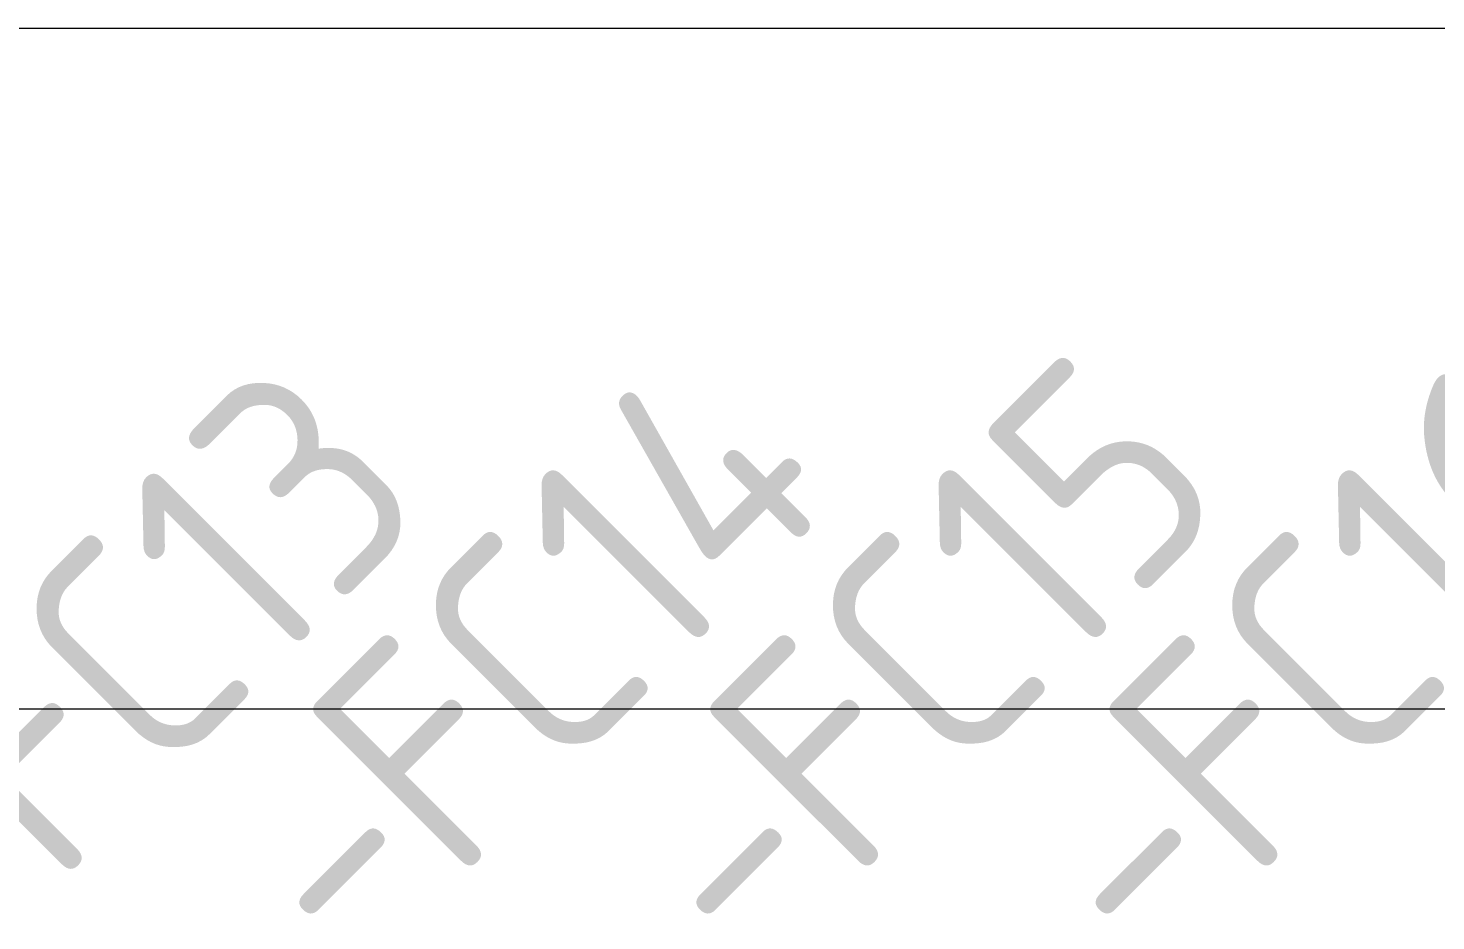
# Model space of a CAD drawing. Header units: millimetres. Extents: x 1359 to 3577, y 1333 to 3557.
# Drawn here: x 1732.3 to 1856.4, y 3017.9 to 3096.6 of the extents above; entities that cross this region are included whole.
import ezdxf

# ---------------------------------------------------------------- set-up
doc = ezdxf.new("R2010")
doc.units = ezdxf.units.MM
doc.layers.add('002-PI-Kabelska kanalica', color=150, linetype='Continuous')
doc.styles.add('PI0', font='isocpeur.ttf', dxfattribs={"width": 0.9})

# ---------------------------------------------------------------- blocks, each defined once
blk = doc.blocks.new('*U49')
at = {"layer": '002-PI-Kabelska kanalica', "color": 0, "linetype": 'ByBlock', "lineweight": 0}
for p, q in [((-20, -100), (-20, 716)), ((40, -100), (40, 716))]:
    blk.add_line(p, q, dxfattribs=at)

msp = doc.modelspace()

# ---------------------------------------------------------------- block references
at = {"layer": '002-PI-Kabelska kanalica', "color": 0, "linetype": 'ByBlock', "lineweight": 0, "rotation": 270}
msp.add_blockref('*U49', (1701.071, 3076.556), dxfattribs=at)

# ---------------------------------------------------------------- texts
at = {"layer": '002-PI-Kabelska kanalica', "color": 0, "linetype": 'ByBlock', "lineweight": 0, "style": 'PI0', "width": 0.9}
for s, p in [('-FC15', (1796.213, 3012.306)), ('-FC16', (1831.413, 3012.306)), ('-FC13', (1726.013, 3012.006)), ('-FC14', (1761.213, 3012.306))]:
    msp.add_text(s, height=20, rotation=45, dxfattribs=at).set_placement(p)

doc.saveas('drawing.dxf')
